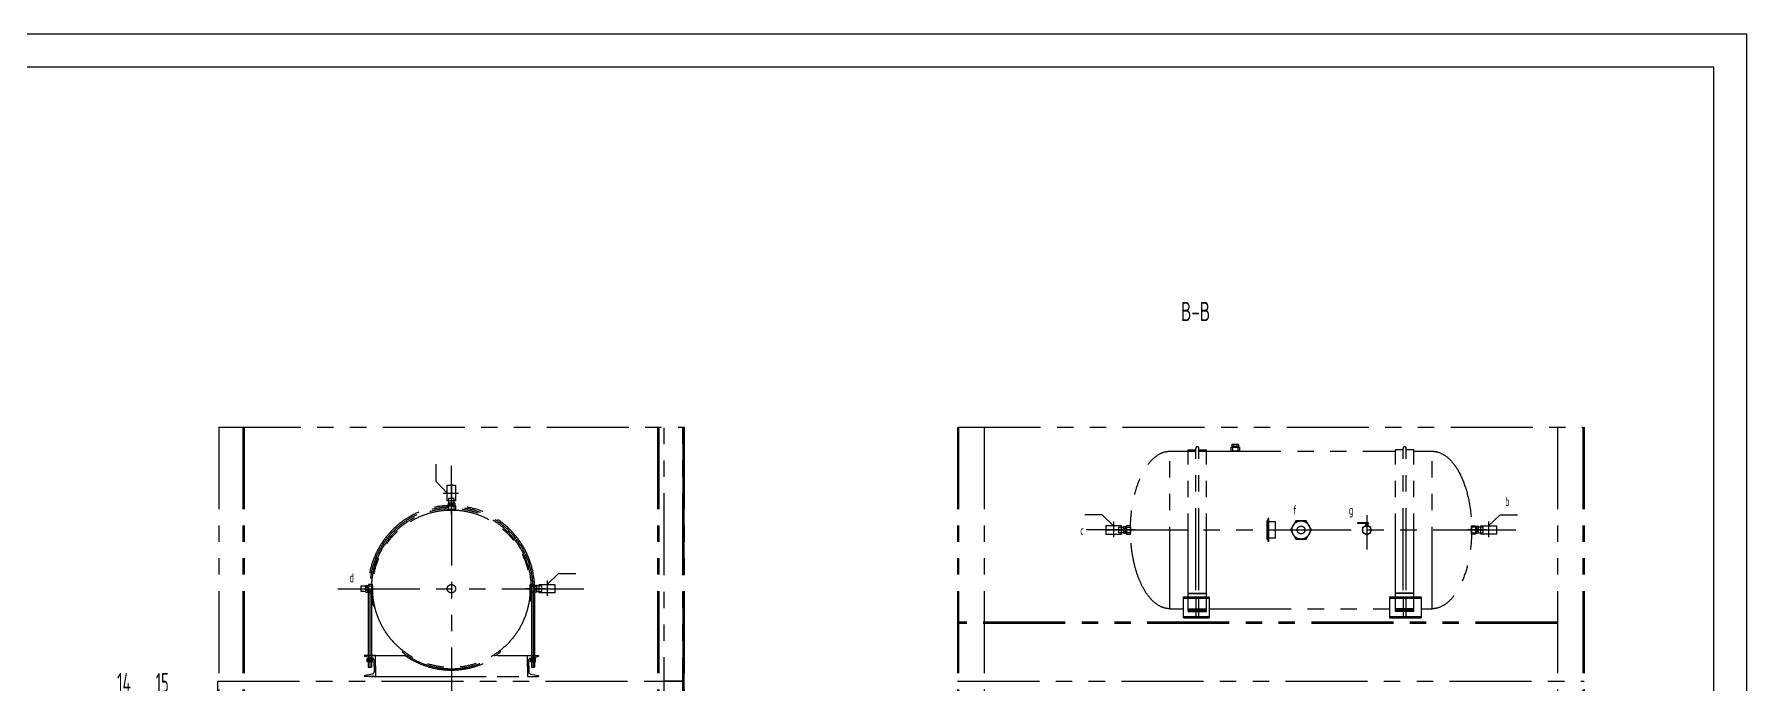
# Model space of a CAD drawing. Header units: millimetres. Extents: x 87 to 10587, y 0 to 7425.
# Drawn here: x 4062 to 10587, y 4950 to 7425 of the extents above; entities that cross this region are included whole.
import ezdxf
from ezdxf.enums import TextEntityAlignment as Align

# ---------------------------------------------------------------- set-up
doc = ezdxf.new("R2010")
doc.units = ezdxf.units.MM
doc.header["$LTSCALE"] = 250
doc.linetypes.add('G', pattern=[2, 1.25, -0.25, 0.25, -0.25])
doc.linetypes.add('K', pattern=[2.5, 1.25, -0.25, 0.25, -0.25, 0.25, -0.25])
for name, color, linetype in [('01', 7, 'Continuous'), ('02', 1, 'Continuous'), ('05', 4, 'G'), ('07', 6, 'K'), ('11', 3, 'Continuous')]:
    doc.layers.add(name, color=color, linetype=linetype)
doc.styles.get("Standard").update_dxf_attribs({"font": 'isocp', "width": 0.707, "bigfont": 'intecad.shx'})

# ---------------------------------------------------------------- blocks, each defined once
blk = doc.blocks.new('*U93')
at = {"layer": '01'}
for p, q in [((0, 40), (43, 40)), ((0, 0), (0, 40)), ((0, 0), (0, -40)), ((5, 0), (5, 22.9)), ((5, 0), (5, -22.9)), ((11.5, 30.7), (39.7, 36.1)), ((0, -40), (43, -40)), ((11.5, -30.7), (39.7, -36.1))]:
    blk.add_line(p, q, dxfattribs=at)
for centre, radius, start, end in [((13, 22.9), 8, 100.70564, 180), ((39, 40), 4, 280.70564, 0), ((13, -22.9), 8, 180, 259.29436), ((39, -40), 4, 360, 79.29436)]:
    blk.add_arc(centre, radius, start, end, dxfattribs=at)
at = {"layer": '05'}
blk.add_line((-2.1, 0), (6.6, 0), dxfattribs=at)
blk = doc.blocks.new('*U94')
at = {"layer": '01'}
for p, q in [((-12.2, 9.9), (0, 9.9)), ((-12.2, 0), (-12.2, 9.9)), ((-12.2, 6), (0, 6)), ((0, 9.9), (0, 0)), ((0, -9.9), (0, 0)), ((-12.2, 0), (-12.2, -9.9)), ((-12.2, -6), (0, -6)), ((-12.2, -9.9), (0, -9.9))]:
    blk.add_line(p, q, dxfattribs=at)
at = {"layer": '05'}
blk.add_line((-13.3, 0), (1.1, 0), dxfattribs=at)
blk = doc.blocks.new('*U132')
at = {"layer": '01'}
for points in [[(415, 292), (25, 292)], [(415, 5), (415, 292)]]:
    blk.add_lwpolyline(points, dxfattribs=at)
at = {"layer": '02'}
for points in [[(420, 297), (0, 297)], [(420, 0), (420, 297)]]:
    blk.add_lwpolyline(points, dxfattribs=at)

msp = doc.modelspace()

# ---------------------------------------------------------------- linework, layer by layer
at = {"layer": '07', "color": 6, "linetype": 'K'}
for p, q in [((4764.841, 5928.084), (4764.841, 2907.084)), ((4764.841, 5928.084), (6538.341, 5928.084)), ((4857.341, 5928.084), (4857.341, 2881.614)), ((4861.841, 5928.084), (4861.841, 4106.325)), ((4861.841, 5928.084), (4861.841, 2880.381)), ((4862.341, 5928.084), (4862.341, 4310.584)), ((6436.841, 5928.084), (6436.841, 2354.584)), ((6441.341, 5928.084), (6441.341, 2354.584)), ((6462.341, 3488.084), (6462.341, 5928.084)), ((6533.841, 5928.084), (6533.841, 2354.584)), ((6533.841, 3488.084), (6533.841, 5928.084)), ((6538.341, 5928.084), (6538.341, 2354.584)), ((6538.341, 5928.084), (6538.341, 2354.584)), ((6538.341, 3488.084), (6538.341, 5928.084)), ((7579.417, 5928.084), (7579.417, 2311.084)), ((7583.917, 5928.084), (7583.917, 2311.084)), ((7583.917, 5928.084), (9962.417, 5928.084)), ((7680.917, 5928.084), (7680.917, 2311.084)), ((9865.417, 5928.084), (9865.417, 2311.084)), ((9962.417, 5928.084), (9962.417, 2311.084)), ((9966.917, 5928.084), (9966.917, 2311.084)), ((8388.717, 5835.773), (8487.717, 5835.773)), ((8388.717, 5235.773), (8388.717, 5828.424)), ((8458.717, 5840.773), (8487.717, 5840.773)), ((8458.717, 5285.777), (8458.717, 5840.773)), ((8487.717, 5306.966), (8487.717, 5846.773)), ((8499.717, 5306.966), (8499.717, 5846.773)), ((8499.717, 5840.773), (8528.717, 5840.773)), ((8499.717, 5835.773), (9248.717, 5835.773)), ((8528.717, 5285.777), (8528.717, 5840.773)), ((8650.997, 5861.773), (8625.593, 5861.773)), ((8625.593, 5861.773), (8625.593, 5853.773)), ((8650.997, 5853.773), (8625.593, 5853.773)), ((8631.377, 5861.773), (8631.377, 5853.773)), ((8644.045, 5861.773), (8644.045, 5853.773)), ((8650.997, 5861.773), (8650.997, 5853.773)), ((9277.717, 5840.773), (9248.717, 5840.773)), ((9248.717, 5285.777), (9248.717, 5840.773)), ((9277.717, 5306.966), (9277.717, 5846.773)), ((9289.717, 5306.966), (9289.717, 5846.773)), ((9318.717, 5840.773), (9289.717, 5840.773)), ((9318.717, 5285.777), (9318.717, 5840.773)), ((9318.717, 5835.773), (9388.717, 5835.773)), ((9388.717, 5235.773), (9388.717, 5835.773)), ((5593.43, 5720.269), (5593.43, 5786.313)), ((5651.43, 5594.402), (5651.43, 5780.728)), ((5635.43, 5676.313), (5593.43, 5720.269)), ((5651.43, 5712.592), (5651.43, 4831.584)), ((5619.508, 5676.313), (5679.103, 5676.313)), ((5664.132, 5637.965), (5638.728, 5637.965)), ((5638.728, 5637.965), (5638.728, 5629.965)), ((5664.132, 5629.965), (5638.728, 5629.965)), ((5644.512, 5637.965), (5644.512, 5629.965)), ((5651.43, 5669.008), (5651.43, 5596.038)), ((5657.18, 5637.965), (5657.18, 5629.965)), ((5664.132, 5637.965), (5664.132, 5629.965)), ((8130.413, 5593.773), (8064.369, 5593.773)), ((8174.369, 5551.773), (8130.413, 5593.773)), ((8174.369, 5567.695), (8174.369, 5508.1)), ((8212.717, 5523.071), (8212.717, 5548.474)), ((8212.717, 5548.474), (8220.717, 5548.474)), ((8220.717, 5523.071), (8220.717, 5548.474)), ((8759.79, 5500.023), (8759.79, 5571.523)), ((8763.79, 5571.523), (8759.79, 5571.523)), ((8763.79, 5492.023), (8763.79, 5579.523)), ((8765.79, 5579.523), (8763.79, 5579.523)), ((8765.79, 5492.023), (8765.79, 5579.523)), ((8790.79, 5567.273), (8765.79, 5567.273)), ((8790.79, 5504.273), (8790.79, 5567.273)), ((9139.14, 5592.329), (9139.14, 5461.541)), ((9556.717, 5523.071), (9556.717, 5548.474)), ((9564.717, 5548.474), (9556.717, 5548.474)), ((9564.717, 5523.071), (9564.717, 5548.474)), ((9603.066, 5551.773), (9647.022, 5593.773)), ((9603.066, 5567.695), (9603.066, 5508.1)), ((9647.022, 5593.773), (9713.066, 5593.773)), ((8256.28, 5535.773), (8069.954, 5535.773)), ((8141.973, 5535.773), (9664.417, 5535.773)), ((8181.674, 5535.773), (8254.644, 5535.773)), ((8212.717, 5542.691), (8220.717, 5542.691)), ((8212.717, 5530.023), (8220.717, 5530.023)), ((8212.717, 5523.071), (8220.717, 5523.071)), ((8763.79, 5500.023), (8759.79, 5500.023)), ((8765.79, 5492.023), (8763.79, 5492.023)), ((8790.79, 5504.273), (8765.79, 5504.273)), ((9521.155, 5535.773), (9707.481, 5535.773)), ((9595.761, 5535.773), (9522.79, 5535.773)), ((9564.717, 5542.691), (9556.717, 5542.691)), ((9564.717, 5530.023), (9556.717, 5530.023)), ((9564.717, 5523.071), (9556.717, 5523.071)), ((6015.779, 5327.965), (6059.735, 5369.965)), ((6059.735, 5369.965), (6125.779, 5369.965)), ((5218.676, 5311.965), (6160.055, 5311.965)), ((5218.676, 5311.965), (6125.11, 5311.965)), ((5325.43, 5299.263), (5325.43, 5324.667)), ((5325.43, 5324.667), (5333.43, 5324.667)), ((5325.43, 5318.883), (5333.43, 5318.883)), ((5325.43, 5306.215), (5333.43, 5306.215)), ((5325.43, 5299.263), (5333.43, 5299.263)), ((5333.43, 5299.263), (5333.43, 5324.667)), ((5334.43, 5311.965), (5334.43, 5012.495)), ((5340.43, 5311.965), (5340.43, 5012.495)), ((5346.43, 5311.965), (5346.43, 5012.495)), ((5933.868, 5311.965), (6120.194, 5311.965)), ((6008.473, 5311.965), (5935.503, 5311.965)), ((5956.43, 5306.965), (5956.43, 5012.495)), ((5962.43, 5306.965), (5962.43, 5012.495)), ((5968.43, 5306.965), (5968.43, 5012.495)), ((5969.43, 5299.263), (5969.43, 5324.667)), ((5977.43, 5324.667), (5969.43, 5324.667)), ((5977.43, 5318.883), (5969.43, 5318.883)), ((5977.43, 5306.215), (5969.43, 5306.215)), ((5977.43, 5299.263), (5969.43, 5299.263)), ((5977.43, 5299.263), (5977.43, 5324.667)), ((6015.779, 5343.887), (6015.779, 5284.292)), ((8458.717, 5225.773), (8458.717, 5295.157)), ((8458.717, 5295.157), (8528.717, 5295.157)), ((8458.717, 5293.703), (8528.717, 5293.703)), ((8528.717, 5225.773), (8528.717, 5295.157)), ((9248.717, 5225.773), (9248.717, 5295.157)), ((9318.717, 5295.157), (9248.717, 5295.157)), ((9318.717, 5293.703), (9248.717, 5293.703)), ((9318.717, 5225.773), (9318.717, 5295.157)), ((5353.575, 5246.335), (5358.458, 5247.411)), ((5952.778, 5264.91), (5947.838, 5265.681)), ((8388.717, 5235.773), (8441.289, 5235.773)), ((8441.289, 5280.773), (8538.827, 5280.773)), ((8441.289, 5200.773), (8441.289, 5280.773)), ((8441.289, 5275.773), (8538.827, 5275.773)), ((8458.717, 5235.773), (8488.717, 5235.773)), ((8458.717, 5230.773), (8488.717, 5230.773)), ((8458.717, 5225.773), (8488.717, 5225.773)), ((8488.717, 5205.773), (8488.717, 5280.773)), ((8488.717, 5235.773), (8498.717, 5235.773)), ((8488.717, 5230.773), (8498.717, 5230.773)), ((8488.717, 5225.773), (8498.717, 5225.773)), ((8498.717, 5205.773), (8498.717, 5280.773)), ((8498.717, 5235.773), (8528.717, 5235.773)), ((8498.717, 5230.773), (8528.717, 5230.773)), ((8498.717, 5225.773), (8528.717, 5225.773)), ((8538.827, 5280.773), (8538.827, 5200.773)), ((8538.827, 5235.773), (9225.543, 5235.773)), ((9225.543, 5280.773), (9346.841, 5280.773)), ((9225.543, 5280.773), (9225.543, 5200.773)), ((9225.543, 5275.773), (9346.841, 5275.773)), ((9278.717, 5235.773), (9248.717, 5235.773)), ((9278.717, 5230.773), (9248.717, 5230.773)), ((9278.717, 5225.773), (9248.717, 5225.773)), ((9278.717, 5205.773), (9278.717, 5280.773)), ((9288.717, 5235.773), (9278.717, 5235.773)), ((9288.717, 5230.773), (9278.717, 5230.773)), ((9288.717, 5225.773), (9278.717, 5225.773)), ((9288.717, 5205.773), (9288.717, 5280.773)), ((9318.717, 5235.773), (9288.717, 5235.773)), ((9318.717, 5230.773), (9288.717, 5230.773)), ((9318.717, 5225.773), (9288.717, 5225.773)), ((9346.841, 5280.773), (9346.841, 5200.773)), ((9346.841, 5235.773), (9388.717, 5235.773)), ((9865.417, 5185.084), (7579.417, 5185.084)), ((9865.417, 5179.084), (7579.417, 5179.084)), ((8441.289, 5205.773), (8538.827, 5205.773)), ((8441.289, 5200.773), (8538.827, 5200.773)), ((9225.543, 5205.773), (9346.841, 5205.773)), ((9225.543, 5200.773), (9346.841, 5200.773)), ((5346.43, 5056.965), (5475.149, 5056.965)), ((5464.002, 5071.35), (5467.075, 5075.294)), ((5475.149, 5056.965), (5477.992, 5061.078)), ((5827.711, 5056.965), (5824.868, 5061.078)), ((5827.711, 5056.965), (5944.93, 5056.965)), ((5838.858, 5071.35), (5835.786, 5075.294)), ((4760.341, 4959.584), (6533.841, 4959.584)), ((4760.341, 4959.584), (4760.341, 2907.084)), ((5334.43, 5012.495), (5346.43, 5012.495)), ((5346.43, 4976.965), (5944.93, 4976.965)), ((5451.43, 4976.965), (5851.43, 4976.965)), ((5956.43, 5012.495), (5968.43, 5012.495)), ((6436.841, 4959.584), (6538.341, 4959.584)), ((6533.841, 4959.584), (6462.341, 4959.584)), ((6533.841, 4948.584), (6533.841, 4959.584)), ((6533.841, 4948.584), (6533.841, 4959.584)), ((6538.341, 4788.584), (6538.341, 4959.584)), ((7579.417, 4959.584), (9966.917, 4959.584))]:
    msp.add_line(p, q, dxfattribs=at)
for points in [[(8622.295, 5851.034), (8654.295, 5851.034), (8654.295, 5835.773), (8622.295, 5835.773)], [(5635.43, 5646.313), (5635.43, 5706.313), (5667.43, 5706.313), (5667.43, 5646.313)], [(5635.43, 5627.226), (5667.43, 5627.226), (5667.43, 5611.965), (5635.43, 5611.965)], [(8204.369, 5551.773), (8144.369, 5551.773), (8144.369, 5519.773), (8204.369, 5519.773)], [(8223.456, 5551.773), (8223.456, 5519.773), (8238.717, 5519.773), (8238.717, 5551.773)], [(8868.76, 5570.34), (8848.802, 5535.773), (8868.76, 5501.205), (8908.675, 5501.205), (8928.632, 5535.773), (8908.675, 5570.34)], [(9144.774, 5560.022), (9104.775, 5560.022), (9104.775, 5564.723), (9144.774, 5564.723)], [(9155.14, 5545.01), (9139.14, 5554.248), (9123.14, 5545.01), (9123.14, 5526.535), (9139.14, 5517.298), (9155.14, 5526.535)], [(9133.888, 5550.886), (9144.774, 5550.886), (9144.774, 5560.022), (9133.888, 5560.022)], [(9553.979, 5551.773), (9553.979, 5519.773), (9538.717, 5519.773), (9538.717, 5551.773)], [(9573.066, 5551.773), (9633.066, 5551.773), (9633.066, 5519.773), (9573.066, 5519.773)], [(5336.168, 5327.965), (5336.168, 5295.965), (5351.43, 5295.965), (5351.43, 5327.965)], [(5966.692, 5327.965), (5966.692, 5295.965), (5951.43, 5295.965), (5951.43, 5327.965)], [(5985.779, 5327.965), (6045.779, 5327.965), (6045.779, 5295.965), (5985.779, 5295.965)]]:
    msp.add_lwpolyline(points, close=True, dxfattribs=at)
for points in [[(8627.295, 5853.773), (8627.295, 5835.773), (8649.295, 5835.773), (8649.295, 5853.773)], [(5662.43, 5637.965), (5662.43, 5655.965), (5640.43, 5655.965), (5640.43, 5637.965)], [(5640.43, 5629.965), (5640.43, 5611.965), (5662.43, 5611.965), (5662.43, 5629.965)], [(8212.717, 5524.773), (8194.717, 5524.773), (8194.717, 5546.773), (8212.717, 5546.773)], [(8220.717, 5546.773), (8238.717, 5546.773), (8238.717, 5524.773), (8220.717, 5524.773)], [(9556.717, 5546.773), (9538.717, 5546.773), (9538.717, 5524.773), (9556.717, 5524.773)], [(9564.717, 5524.773), (9582.717, 5524.773), (9582.717, 5546.773), (9564.717, 5546.773)], [(5325.43, 5300.965), (5307.43, 5300.965), (5307.43, 5322.965), (5325.43, 5322.965)], [(5333.43, 5322.965), (5351.43, 5322.965), (5351.43, 5300.965), (5333.43, 5300.965)], [(5969.43, 5322.965), (5951.43, 5322.965), (5951.43, 5300.965), (5969.43, 5300.965)], [(5977.43, 5300.965), (5995.43, 5300.965), (5995.43, 5322.965), (5977.43, 5322.965)]]:
    msp.add_lwpolyline(points, dxfattribs=at)
for centre, radius in [((5651.43, 5311.965), 300), ((8888.717, 5535.773), 34.567), ((8888.717, 5535.773), 14.733), ((9139.14, 5535.773), 16), ((5651.43, 5311.965), 16)]:
    msp.add_circle(centre, radius, dxfattribs=at)
for centre, radius, start, end in [((8493.717, 5846.773), 6, 0, 180), ((9283.717, 5846.773), 6, 0, 180), ((5651.43, 5311.965), 317, 0, 180), ((5651.43, 5311.965), 311, 0, 180), ((5651.43, 5311.965), 305, 0, 180), ((5651.43, 5311.965), 305, 351.1249843, 9.1548247), ((5651.43, 5311.965), 305, 174.5634715, 192.4260873), ((5651.43, 5311.965), 305, 232.0830668, 308.1654615), ((5651.43, 5311.965), 310, 235.3439669, 304.6560331)]:
    msp.add_arc(centre, radius, start, end, dxfattribs=at)
at = {"layer": '07', "color": 6, "linetype": 'K', "extrusion": (0, 0, -1)}
for centre, start_param, end_param in [((8388.717, 5535.773), 0, 3.14159265), ((9388.717, 5535.773), 3.14159265, 6.28318531)]:
    msp.add_ellipse(centre, major_axis=(0, -300), ratio=0.5, start_param=start_param, end_param=end_param, dxfattribs=at)

# ---------------------------------------------------------------- block references
at = {"layer": '07', "color": 6, "linetype": 'K'}
for name, p, rotation in [('*U93', (5361.93, 5016.965), 180), ('*U94', (5340.43, 5045.742), 90)]:
    msp.add_blockref(name, p, dxfattribs=dict(at, rotation=rotation))
at = {"layer": '07', "color": 6, "linetype": 'K', "xscale": -1}
for name, p, rotation in [('*U93', (5940.93, 5016.965), 180), ('*U94', (5962.43, 5045.742), 270)]:
    msp.add_blockref(name, p, dxfattribs=dict(at, rotation=rotation))
at = {"layer": '11', "xscale": 25, "yscale": 25, "zscale": 25}
msp.add_blockref('*U132', (86.857, 0), dxfattribs=at)

# ---------------------------------------------------------------- texts
at = {"layer": '07', "color": 6, "linetype": 'K', "width": 0.707}
for s, p in [('f', (8857.442, 5594.467)), ('g', (9070.643, 5594.467)), ('b', (9666.681, 5627.24)), ('c', (8047.498, 5517.429)), ('d', (5262.836, 5336.8))]:
    msp.add_text(s, height=35, dxfattribs=at).set_placement(p)
at = {"layer": '11', "width": 0.707}
msp.add_text('B-B', height=73.5, dxfattribs=at).set_placement((8431.371, 6309.687), align=Align.BOTTOM_LEFT)
at = {"layer": '11'}
for s, width, p, p2 in [('14', 0.614783, (4377.615, 4916.901), (4430.107, 4916.901)), ('15', 0.609833, (4525.186, 4916.901), (4574.603, 4916.901))]:
    msp.add_text(s, height=74.2462, dxfattribs=dict(at, width=width)).set_placement(p, p2, align=Align.FIT)

doc.saveas('drawing.dxf')
